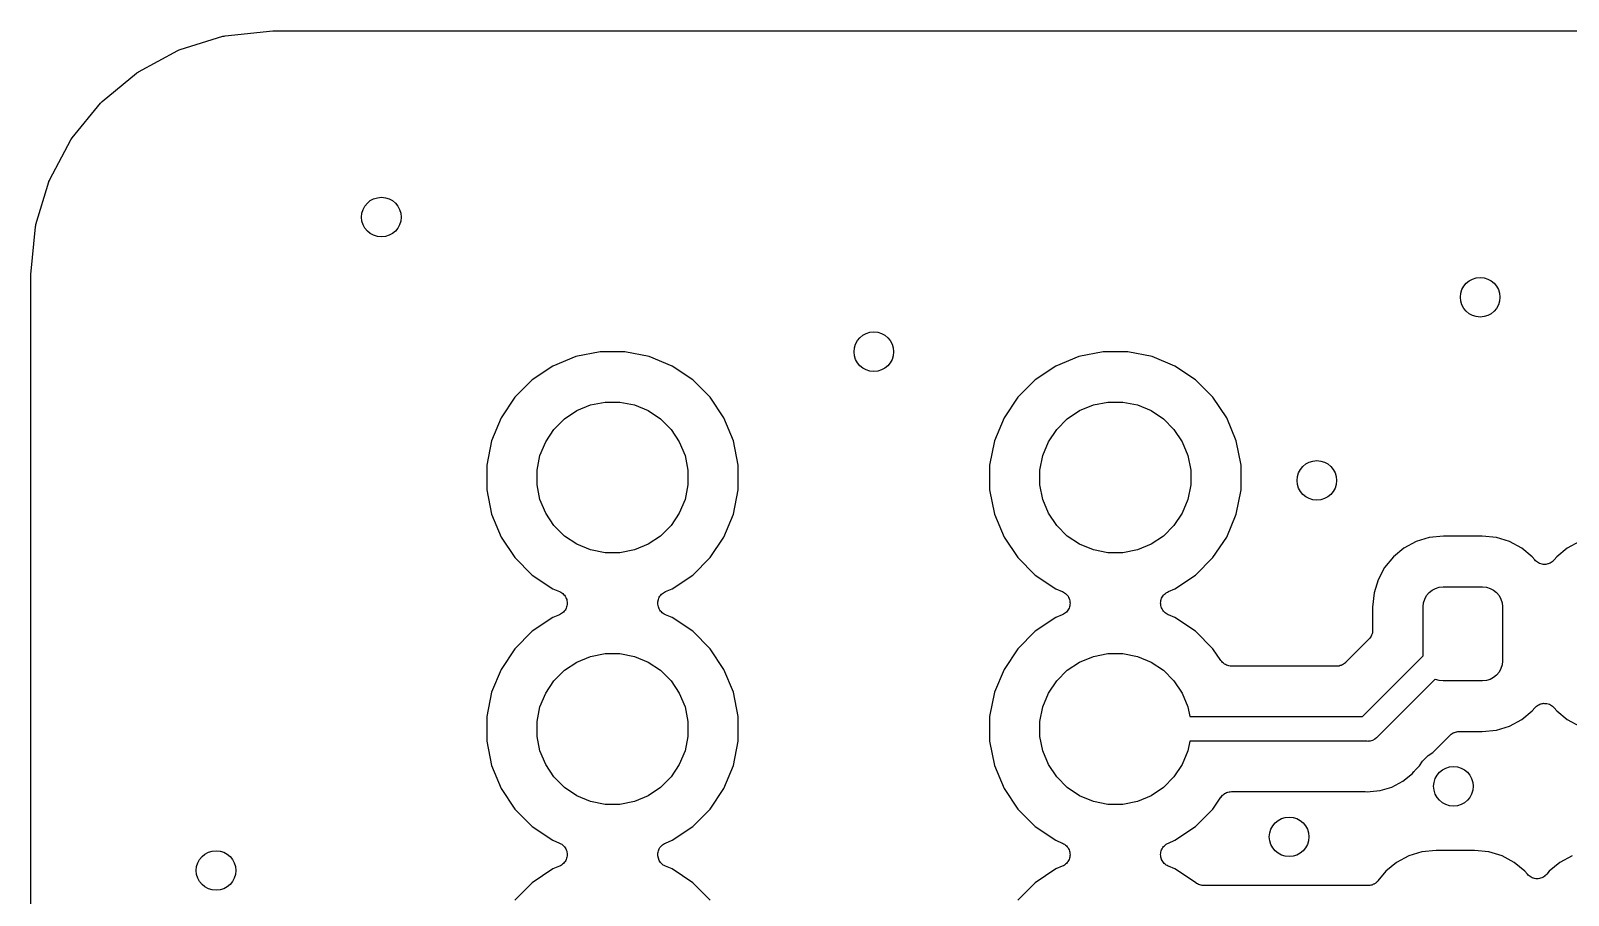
# Model space of a CAD drawing. Extents: x 103 to 213, y -152 to -90.
# Drawn here: x 103.06 to 118.59, y -99.09 to -90.36 of the extents above; entities that cross this region are included whole.
import ezdxf

# ---------------------------------------------------------------- set-up
doc = ezdxf.new("R2010")
doc.units = 0
doc.layers.add('BLACK', color=7, linetype='CONTINUOUS')

msp = doc.modelspace()

# ---------------------------------------------------------------- linework, layer by layer
at = {"layer": 'BLACK', "linetype": 'CONTINUOUS'}
for p, q in [((105.022, -90.4092), (105.502, -90.3587)), ((105.502, -90.3587), (105.504, -90.3585)), ((105.504, -90.3585), (105.51, -90.3586)), ((105.51, -90.3586), (105.516, -90.358)), ((105.516, -90.358), (150.309, -90.358)), ((104.556, -90.552), (104.567, -90.5476)), ((104.567, -90.5476), (104.998, -90.4142)), ((104.998, -90.4142), (104.999, -90.4137)), ((104.999, -90.4137), (105.011, -90.4115)), ((105.011, -90.4115), (105.022, -90.4092)), ((104.147, -90.7718), (104.544, -90.5572)), ((104.544, -90.5572), (104.545, -90.5564)), ((104.545, -90.5564), (104.556, -90.552)), ((103.779, -91.0732), (104.126, -90.7856)), ((104.126, -90.7856), (104.128, -90.7845)), ((104.128, -90.7845), (104.137, -90.7782)), ((104.137, -90.7782), (104.147, -90.7718)), ((103.476, -91.4404), (103.761, -91.0908)), ((103.761, -91.0908), (103.762, -91.0895)), ((103.762, -91.0895), (103.771, -91.0814)), ((103.771, -91.0814), (103.779, -91.0732)), ((103.251, -91.8594), (103.462, -91.4611)), ((103.462, -91.4611), (103.463, -91.4595)), ((103.463, -91.4595), (103.47, -91.45)), ((103.47, -91.45), (103.476, -91.4404)), ((103.111, -92.3143), (103.241, -91.8824)), ((103.241, -91.8824), (103.242, -91.8807)), ((103.242, -91.8807), (103.246, -91.87)), ((103.246, -91.87), (103.251, -91.8594)), ((103.059, -92.8211), (103.106, -92.3386)), ((103.106, -92.3368), (103.108, -92.3256)), ((103.106, -92.3386), (103.106, -92.3368)), ((103.108, -92.3256), (103.111, -92.3143)), ((103.058, -92.8317), (103.059, -92.8264)), ((103.058, -92.8335), (103.058, -92.8317)), ((103.058, -149.984), (103.058, -92.8335)), ((103.059, -92.8264), (103.059, -92.8211)), ((108.565, -93.6488), (108.333, -93.7445)), ((108.81, -93.6), (108.565, -93.6488)), ((109.06, -93.6), (108.81, -93.6)), ((109.305, -93.6488), (109.06, -93.6)), ((109.537, -93.7445), (109.305, -93.6488)), ((113.645, -93.6488), (113.413, -93.7445)), ((113.89, -93.6), (113.645, -93.6488)), ((114.14, -93.6), (113.89, -93.6)), ((114.385, -93.6488), (114.14, -93.6)), ((114.617, -93.7445), (114.385, -93.6488)), ((108.333, -93.7445), (108.125, -93.8835)), ((109.745, -93.8835), (109.537, -93.7445)), ((113.413, -93.7445), (113.205, -93.8835)), ((114.825, -93.8835), (114.617, -93.7445)), ((108.125, -93.8835), (107.949, -94.0604)), ((109.921, -94.0604), (109.745, -93.8835)), ((113.205, -93.8835), (113.029, -94.0604)), ((115.001, -94.0604), (114.825, -93.8835)), ((107.949, -94.0604), (107.81, -94.2684)), ((108.713, -94.1373), (108.86, -94.108)), ((108.86, -94.108), (109.01, -94.108)), ((109.01, -94.108), (109.157, -94.1373)), ((110.06, -94.2684), (109.921, -94.0604)), ((113.029, -94.0604), (112.89, -94.2684)), ((113.793, -94.1373), (113.94, -94.108)), ((113.94, -94.108), (114.09, -94.108)), ((114.09, -94.108), (114.237, -94.1373)), ((115.14, -94.2684), (115.001, -94.0604)), ((107.81, -94.2684), (107.714, -94.4996)), ((108.343, -94.3843), (108.449, -94.2781)), ((108.449, -94.2781), (108.574, -94.1947)), ((108.574, -94.1947), (108.713, -94.1373)), ((109.157, -94.1373), (109.296, -94.1947)), ((109.296, -94.1947), (109.421, -94.2781)), ((109.421, -94.2781), (109.527, -94.3843)), ((110.156, -94.4996), (110.06, -94.2684)), ((112.89, -94.2684), (112.794, -94.4996)), ((113.423, -94.3843), (113.529, -94.2781)), ((113.529, -94.2781), (113.654, -94.1947)), ((113.654, -94.1947), (113.793, -94.1373)), ((114.237, -94.1373), (114.376, -94.1947)), ((114.376, -94.1947), (114.501, -94.2781)), ((114.501, -94.2781), (114.607, -94.3843)), ((115.236, -94.4996), (115.14, -94.2684)), ((108.26, -94.5091), (108.343, -94.3843)), ((109.527, -94.3843), (109.61, -94.5091)), ((113.34, -94.5091), (113.423, -94.3843)), ((114.607, -94.3843), (114.69, -94.5091)), ((107.714, -94.4996), (107.665, -94.7449)), ((108.202, -94.6477), (108.26, -94.5091)), ((109.61, -94.5091), (109.668, -94.6477)), ((110.205, -94.7449), (110.156, -94.4996)), ((112.794, -94.4996), (112.745, -94.7449)), ((113.282, -94.6477), (113.34, -94.5091)), ((114.69, -94.5091), (114.748, -94.6477)), ((115.285, -94.7449), (115.236, -94.4996)), ((107.665, -94.7449), (107.665, -94.9951)), ((108.173, -94.795), (108.202, -94.6477)), ((109.668, -94.6477), (109.697, -94.795)), ((110.205, -94.9951), (110.205, -94.7449)), ((112.745, -94.7449), (112.745, -94.9951)), ((113.253, -94.795), (113.282, -94.6477)), ((114.748, -94.6477), (114.777, -94.795)), ((115.285, -94.9951), (115.285, -94.7449)), ((108.173, -94.945), (108.173, -94.795)), ((109.697, -94.795), (109.697, -94.945)), ((113.253, -94.945), (113.253, -94.795)), ((114.777, -94.795), (114.777, -94.945)), ((107.665, -94.9951), (107.714, -95.2404)), ((108.202, -95.0923), (108.173, -94.945)), ((109.697, -94.945), (109.668, -95.0923)), ((110.156, -95.2404), (110.205, -94.9951)), ((112.745, -94.9951), (112.794, -95.2404)), ((113.282, -95.0923), (113.253, -94.945)), ((114.777, -94.945), (114.748, -95.0923)), ((115.236, -95.2404), (115.285, -94.9951)), ((108.26, -95.2309), (108.202, -95.0923)), ((109.668, -95.0923), (109.61, -95.2309)), ((113.34, -95.2309), (113.282, -95.0923)), ((114.748, -95.0923), (114.69, -95.2309)), ((107.714, -95.2404), (107.81, -95.4716)), ((108.343, -95.3557), (108.26, -95.2309)), ((108.449, -95.4619), (108.343, -95.3557)), ((109.527, -95.3557), (109.421, -95.4619)), ((109.61, -95.2309), (109.527, -95.3557)), ((110.06, -95.4716), (110.156, -95.2404)), ((112.794, -95.2404), (112.89, -95.4716)), ((113.423, -95.3557), (113.34, -95.2309)), ((113.529, -95.4619), (113.423, -95.3557)), ((114.607, -95.3557), (114.501, -95.4619)), ((114.69, -95.2309), (114.607, -95.3557)), ((115.14, -95.4716), (115.236, -95.2404)), ((107.81, -95.4716), (107.949, -95.6796)), ((108.574, -95.5453), (108.449, -95.4619)), ((109.421, -95.4619), (109.296, -95.5453)), ((109.921, -95.6796), (110.06, -95.4716)), ((112.89, -95.4716), (113.029, -95.6796)), ((113.654, -95.5453), (113.529, -95.4619)), ((114.501, -95.4619), (114.376, -95.5453)), ((115.001, -95.6796), (115.14, -95.4716)), ((117.053, -95.5186), (116.93, -95.5843)), ((117.186, -95.4782), (117.053, -95.5186)), ((117.331, -95.4639), (117.186, -95.4782)), ((117.719, -95.4639), (117.331, -95.4639)), ((117.864, -95.4782), (117.719, -95.4639)), ((117.997, -95.5186), (117.864, -95.4782)), ((118.12, -95.5843), (117.997, -95.5186)), ((118.703, -95.5186), (118.58, -95.5843)), ((108.713, -95.6027), (108.574, -95.5453)), ((108.86, -95.632), (108.713, -95.6027)), ((109.01, -95.632), (108.86, -95.632)), ((109.157, -95.6027), (109.01, -95.632)), ((109.296, -95.5453), (109.157, -95.6027)), ((113.793, -95.6027), (113.654, -95.5453)), ((113.94, -95.632), (113.793, -95.6027)), ((114.09, -95.632), (113.94, -95.632)), ((114.237, -95.6027), (114.09, -95.632)), ((114.376, -95.5453), (114.237, -95.6027)), ((116.823, -95.6726), (116.734, -95.7803)), ((116.93, -95.5843), (116.823, -95.6726)), ((118.227, -95.6726), (118.12, -95.5843)), ((118.252, -95.7024), (118.227, -95.6726)), ((118.473, -95.6726), (118.448, -95.7024)), ((118.58, -95.5843), (118.473, -95.6726)), ((107.949, -95.6796), (108.125, -95.8565)), ((109.745, -95.8565), (109.921, -95.6796)), ((113.029, -95.6796), (113.205, -95.8565)), ((114.825, -95.8565), (115.001, -95.6796)), ((116.734, -95.7803), (116.669, -95.9031)), ((118.26, -95.7109), (118.252, -95.7024)), ((118.269, -95.7195), (118.26, -95.7109)), ((118.269, -95.7197), (118.269, -95.7195)), ((118.269, -95.72), (118.269, -95.7197)), ((118.279, -95.7266), (118.269, -95.72)), ((118.289, -95.7334), (118.279, -95.7266)), ((118.29, -95.7335), (118.289, -95.7334)), ((118.29, -95.7338), (118.29, -95.7335)), ((118.301, -95.7384), (118.29, -95.7338)), ((118.312, -95.7431), (118.301, -95.7384)), ((118.313, -95.7433), (118.312, -95.7431)), ((118.312, -95.7431), (118.312, -95.7431)), ((118.325, -95.7457), (118.313, -95.7433)), ((118.336, -95.7481), (118.325, -95.7457)), ((118.337, -95.7481), (118.336, -95.7481)), ((118.337, -95.7482), (118.337, -95.7481)), ((118.349, -95.7483), (118.337, -95.7482)), ((118.361, -95.7484), (118.349, -95.7483)), ((118.362, -95.7483), (118.361, -95.7484)), ((118.374, -95.746), (118.362, -95.7483)), ((118.362, -95.7483), (118.362, -95.7483)), ((118.385, -95.7438), (118.374, -95.746)), ((118.386, -95.7437), (118.385, -95.7438)), ((118.397, -95.739), (118.386, -95.7436)), ((118.386, -95.7436), (118.386, -95.7437)), ((118.408, -95.7346), (118.397, -95.739)), ((118.409, -95.7344), (118.408, -95.7346)), ((118.419, -95.7276), (118.409, -95.7342)), ((118.409, -95.7342), (118.409, -95.7344)), ((118.429, -95.7211), (118.419, -95.7276)), ((118.43, -95.7208), (118.429, -95.7211)), ((118.438, -95.7122), (118.43, -95.7206)), ((118.43, -95.7206), (118.43, -95.7208)), ((118.447, -95.7038), (118.438, -95.7122)), ((118.448, -95.7032), (118.447, -95.7038)), ((118.448, -95.7024), (118.448, -95.7032)), ((118.448, -95.7032), (118.448, -95.7032)), ((118.448, -95.7032), (118.448, -95.7032)), ((108.125, -95.8565), (108.333, -95.9955)), ((109.537, -95.9955), (109.745, -95.8565)), ((113.205, -95.8565), (113.413, -95.9955)), ((114.617, -95.9955), (114.825, -95.8565)), ((116.669, -95.9031), (116.628, -96.0364)), ((117.248, -95.9902), (117.286, -95.9788)), ((117.286, -95.9788), (117.325, -95.975)), ((117.325, -95.975), (117.725, -95.975)), ((117.725, -95.975), (117.764, -95.9788)), ((117.764, -95.9788), (117.802, -95.9902)), ((108.333, -95.9955), (108.399, -96.0227)), ((108.399, -96.0227), (108.4, -96.0232)), ((108.4, -96.0232), (108.4, -96.0232)), ((108.4, -96.0232), (108.4, -96.0232)), ((108.4, -96.0232), (108.401, -96.0234)), ((108.401, -96.0234), (108.412, -96.0293)), ((108.412, -96.0293), (108.422, -96.0351)), ((108.422, -96.0351), (108.422, -96.0352)), ((108.422, -96.0352), (108.422, -96.0353)), ((108.422, -96.0353), (108.432, -96.0432)), ((108.432, -96.0432), (108.441, -96.051)), ((108.441, -96.051), (108.441, -96.0512)), ((108.441, -96.0512), (108.441, -96.0513)), ((108.441, -96.0513), (108.449, -96.0607)), ((108.449, -96.0607), (108.457, -96.0703)), ((108.457, -96.0703), (108.457, -96.0705)), ((108.457, -96.0705), (108.457, -96.0706)), ((108.457, -96.0706), (108.463, -96.0814)), ((108.463, -96.0814), (108.468, -96.0922)), ((108.468, -96.0922), (108.468, -96.0924)), ((108.468, -96.0924), (108.468, -96.0926)), ((108.468, -96.0926), (108.472, -96.1044)), ((108.472, -96.1044), (108.475, -96.116)), ((108.475, -96.116), (108.475, -96.1162)), ((108.475, -96.1162), (108.475, -96.1164)), ((108.475, -96.1164), (108.476, -96.1286)), ((108.476, -96.1286), (108.478, -96.1407)), ((108.478, -96.1411), (108.476, -96.1532)), ((108.478, -96.1407), (108.477, -96.1409)), ((108.477, -96.1409), (108.478, -96.1411)), ((109.392, -96.1389), (109.394, -96.1268)), ((109.393, -96.1391), (109.392, -96.1389)), ((109.392, -96.1393), (109.393, -96.1391)), ((109.394, -96.1515), (109.392, -96.1393)), ((109.394, -96.1268), (109.395, -96.1147)), ((109.395, -96.1142), (109.399, -96.1027)), ((109.395, -96.1145), (109.395, -96.1142)), ((109.395, -96.1147), (109.395, -96.1145)), ((109.399, -96.1027), (109.402, -96.091)), ((109.402, -96.0906), (109.408, -96.0798)), ((109.402, -96.0908), (109.402, -96.0906)), ((109.402, -96.091), (109.402, -96.0908)), ((109.408, -96.0798), (109.414, -96.0692)), ((109.414, -96.0688), (109.422, -96.0594)), ((109.414, -96.069), (109.414, -96.0688)), ((109.414, -96.0692), (109.414, -96.069)), ((109.422, -96.0594), (109.43, -96.05)), ((109.43, -96.0497), (109.44, -96.0421)), ((109.43, -96.0499), (109.43, -96.0497)), ((109.43, -96.05), (109.43, -96.0499)), ((109.44, -96.0421), (109.449, -96.0343)), ((109.449, -96.0341), (109.46, -96.0284)), ((109.449, -96.0342), (109.449, -96.0341)), ((109.449, -96.0343), (109.449, -96.0342)), ((109.46, -96.0284), (109.471, -96.0227)), ((109.471, -96.0227), (109.537, -95.9955)), ((113.413, -95.9955), (113.479, -96.0227)), ((113.479, -96.0227), (113.48, -96.0232)), ((113.48, -96.0232), (113.48, -96.0232)), ((113.48, -96.0232), (113.48, -96.0232)), ((113.48, -96.0232), (113.481, -96.0234)), ((113.481, -96.0234), (113.492, -96.0293)), ((113.492, -96.0293), (113.502, -96.0351)), ((113.502, -96.0351), (113.502, -96.0352)), ((113.502, -96.0352), (113.502, -96.0353)), ((113.502, -96.0353), (113.512, -96.0432)), ((113.512, -96.0432), (113.521, -96.051)), ((113.521, -96.051), (113.521, -96.0512)), ((113.521, -96.0512), (113.521, -96.0513)), ((113.521, -96.0513), (113.529, -96.0607)), ((113.529, -96.0607), (113.537, -96.0703)), ((113.537, -96.0703), (113.537, -96.0705)), ((113.537, -96.0705), (113.537, -96.0706)), ((113.537, -96.0706), (113.543, -96.0814)), ((113.543, -96.0814), (113.548, -96.0922)), ((113.548, -96.0922), (113.548, -96.0924)), ((113.548, -96.0924), (113.548, -96.0926)), ((113.548, -96.0926), (113.552, -96.1044)), ((113.552, -96.1044), (113.555, -96.116)), ((113.555, -96.116), (113.555, -96.1162)), ((113.555, -96.1162), (113.555, -96.1164)), ((113.555, -96.1164), (113.556, -96.1286)), ((113.556, -96.1286), (113.558, -96.1407)), ((113.558, -96.1411), (113.556, -96.1532)), ((113.558, -96.1407), (113.557, -96.1409)), ((113.557, -96.1409), (113.558, -96.1411)), ((114.472, -96.1389), (114.474, -96.1268)), ((114.473, -96.1391), (114.472, -96.1389)), ((114.472, -96.1393), (114.473, -96.1391)), ((114.474, -96.1515), (114.472, -96.1393)), ((114.474, -96.1268), (114.475, -96.1147)), ((114.475, -96.1142), (114.479, -96.1027)), ((114.475, -96.1145), (114.475, -96.1142)), ((114.475, -96.1147), (114.475, -96.1145)), ((114.479, -96.1027), (114.482, -96.091)), ((114.482, -96.0906), (114.488, -96.0798)), ((114.482, -96.0908), (114.482, -96.0906)), ((114.482, -96.091), (114.482, -96.0908)), ((114.488, -96.0798), (114.494, -96.0692)), ((114.494, -96.0688), (114.502, -96.0594)), ((114.494, -96.069), (114.494, -96.0688)), ((114.494, -96.0692), (114.494, -96.069)), ((114.502, -96.0594), (114.51, -96.05)), ((114.51, -96.0497), (114.52, -96.0421)), ((114.51, -96.0499), (114.51, -96.0497)), ((114.51, -96.05), (114.51, -96.0499)), ((114.52, -96.0421), (114.529, -96.0343)), ((114.529, -96.0341), (114.54, -96.0284)), ((114.529, -96.0342), (114.529, -96.0341)), ((114.529, -96.0343), (114.529, -96.0342)), ((114.54, -96.0284), (114.551, -96.0227)), ((114.551, -96.0227), (114.617, -95.9955)), ((116.628, -96.0364), (116.614, -96.1812)), ((117.125, -96.175), (117.129, -96.136)), ((117.129, -96.136), (117.14, -96.0985)), ((117.14, -96.0985), (117.159, -96.0639)), ((117.159, -96.0639), (117.184, -96.0336)), ((117.184, -96.0336), (117.214, -96.0087)), ((117.214, -96.0087), (117.248, -95.9902)), ((117.802, -95.9902), (117.836, -96.0087)), ((117.836, -96.0087), (117.866, -96.0336)), ((117.866, -96.0336), (117.891, -96.0639)), ((117.891, -96.0639), (117.91, -96.0985)), ((117.91, -96.0985), (117.921, -96.136)), ((117.921, -96.136), (117.925, -96.175)), ((108.333, -96.2845), (108.125, -96.4235)), ((108.399, -96.2573), (108.333, -96.2845)), ((108.41, -96.2515), (108.399, -96.2573)), ((108.421, -96.2459), (108.41, -96.2515)), ((108.43, -96.2379), (108.421, -96.2457)), ((108.421, -96.2457), (108.421, -96.2458)), ((108.421, -96.2458), (108.421, -96.2459)), ((108.44, -96.2303), (108.43, -96.2379)), ((108.448, -96.2204), (108.44, -96.23)), ((108.44, -96.23), (108.44, -96.2301)), ((108.44, -96.2301), (108.44, -96.2303)), ((108.456, -96.2112), (108.448, -96.2204)), ((108.462, -96.2), (108.456, -96.2108)), ((108.456, -96.2108), (108.456, -96.211)), ((108.456, -96.211), (108.456, -96.2112)), ((108.468, -96.1894), (108.462, -96.2)), ((108.471, -96.1772), (108.468, -96.189)), ((108.468, -96.189), (108.468, -96.1892)), ((108.468, -96.1892), (108.468, -96.1894)), ((108.475, -96.1658), (108.471, -96.1772)), ((108.476, -96.1532), (108.475, -96.1653)), ((108.475, -96.1653), (108.475, -96.1655)), ((108.475, -96.1655), (108.475, -96.1658)), ((109.395, -96.1636), (109.394, -96.1515)), ((109.395, -96.1638), (109.395, -96.1636)), ((109.395, -96.164), (109.395, -96.1638)), ((109.398, -96.1756), (109.395, -96.164)), ((109.402, -96.1874), (109.398, -96.1756)), ((109.402, -96.1876), (109.402, -96.1874)), ((109.402, -96.1878), (109.402, -96.1876)), ((109.407, -96.1984), (109.402, -96.1878)), ((109.413, -96.2094), (109.407, -96.1984)), ((109.413, -96.2095), (109.413, -96.2094)), ((109.413, -96.2097), (109.413, -96.2095)), ((109.421, -96.2191), (109.413, -96.2097)), ((109.429, -96.2287), (109.421, -96.2191)), ((109.429, -96.2288), (109.429, -96.2287)), ((109.429, -96.229), (109.429, -96.2288)), ((109.438, -96.2368), (109.429, -96.229)), ((109.448, -96.2447), (109.438, -96.2368)), ((109.448, -96.2448), (109.448, -96.2447)), ((109.448, -96.2449), (109.448, -96.2448)), ((109.458, -96.2507), (109.448, -96.2449)), ((109.469, -96.2566), (109.458, -96.2507)), ((109.47, -96.2568), (109.469, -96.2566)), ((109.471, -96.2573), (109.47, -96.2568)), ((109.47, -96.2568), (109.47, -96.2568)), ((109.47, -96.2568), (109.47, -96.2568)), ((109.537, -96.2845), (109.471, -96.2573)), ((109.745, -96.4235), (109.537, -96.2845)), ((113.413, -96.2845), (113.205, -96.4235)), ((113.479, -96.2573), (113.413, -96.2845)), ((113.49, -96.2515), (113.479, -96.2573)), ((113.501, -96.2459), (113.49, -96.2515)), ((113.51, -96.2379), (113.501, -96.2457)), ((113.501, -96.2457), (113.501, -96.2458)), ((113.501, -96.2458), (113.501, -96.2459)), ((113.52, -96.2303), (113.51, -96.2379)), ((113.528, -96.2204), (113.52, -96.23)), ((113.52, -96.23), (113.52, -96.2301)), ((113.52, -96.2301), (113.52, -96.2303)), ((113.536, -96.2112), (113.528, -96.2204)), ((113.542, -96.2), (113.536, -96.2108)), ((113.536, -96.2108), (113.536, -96.211)), ((113.536, -96.211), (113.536, -96.2112)), ((113.548, -96.1894), (113.542, -96.2)), ((113.551, -96.1772), (113.548, -96.189)), ((113.548, -96.189), (113.548, -96.1892)), ((113.548, -96.1892), (113.548, -96.1894)), ((113.555, -96.1658), (113.551, -96.1772)), ((113.556, -96.1532), (113.555, -96.1653)), ((113.555, -96.1653), (113.555, -96.1655)), ((113.555, -96.1655), (113.555, -96.1658)), ((114.475, -96.1636), (114.474, -96.1515)), ((114.475, -96.1638), (114.475, -96.1636)), ((114.475, -96.164), (114.475, -96.1638)), ((114.478, -96.1756), (114.475, -96.164)), ((114.482, -96.1874), (114.478, -96.1756)), ((114.482, -96.1876), (114.482, -96.1874)), ((114.482, -96.1878), (114.482, -96.1876)), ((114.487, -96.1984), (114.482, -96.1878)), ((114.493, -96.2094), (114.487, -96.1984)), ((114.493, -96.2095), (114.493, -96.2094)), ((114.493, -96.2097), (114.493, -96.2095)), ((114.501, -96.2191), (114.493, -96.2097)), ((114.509, -96.2287), (114.501, -96.2191)), ((114.509, -96.2288), (114.509, -96.2287)), ((114.509, -96.229), (114.509, -96.2288)), ((114.518, -96.2368), (114.509, -96.229)), ((114.528, -96.2447), (114.518, -96.2368)), ((114.528, -96.2448), (114.528, -96.2447)), ((114.528, -96.2449), (114.528, -96.2448)), ((114.538, -96.2507), (114.528, -96.2449)), ((114.549, -96.2566), (114.538, -96.2507)), ((114.55, -96.2568), (114.549, -96.2566)), ((114.551, -96.2573), (114.55, -96.2568)), ((114.55, -96.2568), (114.55, -96.2568)), ((114.55, -96.2568), (114.55, -96.2568)), ((114.617, -96.2845), (114.551, -96.2573)), ((114.825, -96.4235), (114.617, -96.2845)), ((116.614, -96.1812), (116.614, -96.4133)), ((117.125, -96.6732), (117.125, -96.175)), ((117.925, -96.175), (117.925, -96.725)), ((108.125, -96.4235), (107.949, -96.6004)), ((109.921, -96.6004), (109.745, -96.4235)), ((113.205, -96.4235), (113.029, -96.6004)), ((115.001, -96.6004), (114.825, -96.4235)), ((116.608, -96.4509), (116.604, -96.4621)), ((116.611, -96.4397), (116.608, -96.4509)), ((116.613, -96.4268), (116.611, -96.4384)), ((116.611, -96.4384), (116.611, -96.439)), ((116.611, -96.439), (116.611, -96.4397)), ((116.614, -96.415), (116.613, -96.4268)), ((116.614, -96.4133), (116.614, -96.4137)), ((116.614, -96.4137), (116.614, -96.4137)), ((116.614, -96.4137), (116.614, -96.4137)), ((116.614, -96.4137), (116.614, -96.415)), ((107.949, -96.6004), (107.81, -96.8084)), ((110.06, -96.8084), (109.921, -96.6004)), ((113.029, -96.6004), (112.89, -96.8084)), ((115.082, -96.7206), (115.001, -96.6004)), ((116.577, -96.5031), (116.34, -96.7398)), ((116.584, -96.494), (116.577, -96.5031)), ((116.592, -96.485), (116.584, -96.494)), ((116.598, -96.4736), (116.592, -96.4839)), ((116.592, -96.4839), (116.592, -96.4844)), ((116.592, -96.4844), (116.592, -96.485)), ((116.604, -96.4633), (116.598, -96.4736)), ((116.604, -96.4621), (116.604, -96.4627)), ((116.604, -96.4627), (116.604, -96.4633)), ((108.449, -96.8181), (108.574, -96.7347)), ((108.574, -96.7347), (108.713, -96.6773)), ((108.713, -96.6773), (108.86, -96.648)), ((108.86, -96.648), (109.01, -96.648)), ((109.01, -96.648), (109.157, -96.6773)), ((109.157, -96.6773), (109.296, -96.7347)), ((109.296, -96.7347), (109.421, -96.8181)), ((113.529, -96.8181), (113.654, -96.7347)), ((113.654, -96.7347), (113.793, -96.6773)), ((113.793, -96.6773), (113.94, -96.648)), ((113.94, -96.648), (114.09, -96.648)), ((114.09, -96.648), (114.237, -96.6773)), ((114.237, -96.6773), (114.376, -96.7347)), ((114.376, -96.7347), (114.501, -96.8181)), ((115.089, -96.7297), (115.082, -96.7206)), ((115.097, -96.7389), (115.089, -96.7297)), ((115.097, -96.7392), (115.097, -96.7389)), ((115.097, -96.7397), (115.097, -96.7392)), ((115.107, -96.7472), (115.097, -96.7397)), ((115.116, -96.7548), (115.107, -96.7472)), ((115.116, -96.7551), (115.116, -96.7548)), ((115.117, -96.7555), (115.116, -96.7551)), ((115.127, -96.761), (115.117, -96.7555)), ((115.137, -96.7667), (115.127, -96.761)), ((116.309, -96.7619), (116.299, -96.7674)), ((116.319, -96.7565), (116.309, -96.7619)), ((116.32, -96.7561), (116.319, -96.7565)), ((116.33, -96.7484), (116.32, -96.7558)), ((116.32, -96.7558), (116.32, -96.7561)), ((116.339, -96.741), (116.33, -96.7484)), ((116.34, -96.7401), (116.339, -96.741)), ((116.34, -96.7398), (116.34, -96.7401)), ((116.34, -96.7401), (116.34, -96.7401)), ((116.34, -96.7401), (116.34, -96.7401)), ((116.513, -97.285), (117.125, -96.6732)), ((117.921, -96.764), (117.91, -96.8015)), ((117.925, -96.725), (117.921, -96.764)), ((107.81, -96.8084), (107.714, -97.0396)), ((108.343, -96.9243), (108.449, -96.8181)), ((109.421, -96.8181), (109.527, -96.9243)), ((110.156, -97.0396), (110.06, -96.8084)), ((112.89, -96.8084), (112.794, -97.0396)), ((113.423, -96.9243), (113.529, -96.8181)), ((114.501, -96.8181), (114.607, -96.9243)), ((115.138, -96.7669), (115.137, -96.7667)), ((115.138, -96.7672), (115.138, -96.7669)), ((115.15, -96.7706), (115.138, -96.7672)), ((115.161, -96.7742), (115.15, -96.7706)), ((115.162, -96.7743), (115.161, -96.7742)), ((115.162, -96.7745), (115.162, -96.7743)), ((115.174, -96.7757), (115.162, -96.7745)), ((115.186, -96.777), (115.174, -96.7757)), ((115.187, -96.777), (115.186, -96.777)), ((116.25, -96.777), (115.187, -96.777)), ((115.187, -96.777), (115.187, -96.777)), ((115.187, -96.777), (115.187, -96.777)), ((115.187, -96.777), (115.187, -96.777)), ((116.262, -96.7759), (116.25, -96.777)), ((116.274, -96.7748), (116.262, -96.7759)), ((116.275, -96.7746), (116.274, -96.7746)), ((116.274, -96.7746), (116.274, -96.7748)), ((116.286, -96.7712), (116.275, -96.7746)), ((116.297, -96.7679), (116.286, -96.7712)), ((116.298, -96.7676), (116.297, -96.7679)), ((116.299, -96.7674), (116.298, -96.7676)), ((117.244, -96.9075), (116.658, -97.494)), ((117.248, -96.9098), (117.244, -96.9075)), ((117.286, -96.9212), (117.248, -96.9098)), ((117.802, -96.9098), (117.764, -96.9212)), ((117.836, -96.8913), (117.802, -96.9098)), ((117.866, -96.8664), (117.836, -96.8913)), ((117.891, -96.8361), (117.866, -96.8664)), ((117.91, -96.8015), (117.891, -96.8361)), ((107.714, -97.0396), (107.665, -97.2849)), ((108.202, -97.1877), (108.26, -97.0491)), ((108.26, -97.0491), (108.343, -96.9243)), ((109.527, -96.9243), (109.61, -97.0491)), ((109.61, -97.0491), (109.668, -97.1877)), ((110.205, -97.2849), (110.156, -97.0396)), ((112.794, -97.0396), (112.745, -97.2849)), ((113.282, -97.1877), (113.34, -97.0491)), ((113.34, -97.0491), (113.423, -96.9243)), ((114.607, -96.9243), (114.69, -97.0491)), ((114.69, -97.0491), (114.748, -97.1877)), ((117.325, -96.925), (117.286, -96.9212)), ((117.725, -96.925), (117.325, -96.925)), ((117.764, -96.9212), (117.725, -96.925)), ((108.173, -97.3349), (108.202, -97.1877)), ((109.668, -97.1877), (109.697, -97.3349)), ((113.253, -97.3349), (113.282, -97.1877)), ((114.748, -97.1877), (114.767, -97.285)), ((118.12, -97.3157), (118.227, -97.2274)), ((118.227, -97.2274), (118.252, -97.1976)), ((118.252, -97.1968), (118.253, -97.1962)), ((118.252, -97.1976), (118.252, -97.1968)), ((118.252, -97.1968), (118.252, -97.1968)), ((118.252, -97.1968), (118.252, -97.1968)), ((118.253, -97.1962), (118.262, -97.1878)), ((118.262, -97.1878), (118.27, -97.1794)), ((118.27, -97.1792), (118.271, -97.1789)), ((118.27, -97.1794), (118.27, -97.1792)), ((118.271, -97.1789), (118.281, -97.1723)), ((118.281, -97.1723), (118.291, -97.1658)), ((118.291, -97.1656), (118.292, -97.1654)), ((118.291, -97.1658), (118.291, -97.1656)), ((118.292, -97.1654), (118.303, -97.1609)), ((118.303, -97.1609), (118.314, -97.1564)), ((118.314, -97.1563), (118.315, -97.1562)), ((118.314, -97.1564), (118.314, -97.1563)), ((118.315, -97.1562), (118.326, -97.154)), ((118.326, -97.154), (118.338, -97.1517)), ((118.338, -97.1517), (118.339, -97.1516)), ((118.338, -97.1517), (118.338, -97.1517)), ((118.339, -97.1516), (118.351, -97.1517)), ((118.351, -97.1517), (118.363, -97.1518)), ((118.363, -97.1518), (118.363, -97.1519)), ((118.363, -97.1519), (118.364, -97.1519)), ((118.364, -97.1519), (118.375, -97.1543)), ((118.375, -97.1543), (118.387, -97.1567)), ((118.387, -97.1567), (118.388, -97.1568)), ((118.388, -97.1568), (118.388, -97.1569)), ((118.388, -97.1569), (118.399, -97.1616)), ((118.399, -97.1616), (118.41, -97.1662)), ((118.41, -97.1662), (118.41, -97.1664)), ((118.41, -97.1664), (118.411, -97.1666)), ((118.411, -97.1666), (118.421, -97.1734)), ((118.421, -97.1734), (118.431, -97.18)), ((118.431, -97.18), (118.431, -97.1803)), ((118.431, -97.1803), (118.431, -97.1805)), ((118.431, -97.1805), (118.44, -97.1891)), ((118.44, -97.1891), (118.448, -97.1976)), ((118.448, -97.1976), (118.473, -97.2274)), ((118.473, -97.2274), (118.58, -97.3157)), ((107.665, -97.2849), (107.665, -97.5351)), ((108.173, -97.4851), (108.173, -97.3349)), ((109.697, -97.3349), (109.697, -97.4851)), ((110.205, -97.5351), (110.205, -97.2849)), ((112.745, -97.2849), (112.745, -97.5351)), ((113.253, -97.4851), (113.253, -97.3349)), ((114.767, -97.285), (116.513, -97.285)), ((117.864, -97.4218), (117.997, -97.3814)), ((117.997, -97.3814), (118.12, -97.3157)), ((118.58, -97.3157), (118.703, -97.3814)), ((107.665, -97.5351), (107.714, -97.7804)), ((108.202, -97.6323), (108.173, -97.4851)), ((109.697, -97.4851), (109.668, -97.6323)), ((110.156, -97.7804), (110.205, -97.5351)), ((112.745, -97.5351), (112.794, -97.7804)), ((113.282, -97.6323), (113.253, -97.4851)), ((114.767, -97.535), (114.748, -97.6323)), ((116.559, -97.535), (114.767, -97.535)), ((116.565, -97.5356), (116.559, -97.535)), ((116.571, -97.535), (116.565, -97.5356)), ((116.59, -97.5332), (116.571, -97.535)), ((116.571, -97.535), (116.571, -97.535)), ((116.613, -97.526), (116.59, -97.5332)), ((116.635, -97.5144), (116.613, -97.526)), ((116.654, -97.4988), (116.635, -97.5144)), ((116.658, -97.494), (116.654, -97.4988)), ((117.223, -97.6473), (117.397, -97.4733)), ((117.397, -97.4729), (117.398, -97.472)), ((117.397, -97.473), (117.397, -97.4729)), ((117.397, -97.4733), (117.397, -97.473)), ((117.397, -97.473), (117.397, -97.473)), ((117.398, -97.472), (117.407, -97.4647)), ((117.407, -97.4647), (117.416, -97.4573)), ((117.416, -97.4573), (117.417, -97.457)), ((117.417, -97.457), (117.418, -97.4566)), ((117.418, -97.4566), (117.428, -97.4512)), ((117.428, -97.4512), (117.438, -97.4457)), ((117.438, -97.4457), (117.439, -97.4455)), ((117.439, -97.4455), (117.44, -97.4452)), ((117.44, -97.4452), (117.451, -97.4419)), ((117.451, -97.4419), (117.462, -97.4385)), ((117.462, -97.4385), (117.463, -97.4384)), ((117.463, -97.4382), (117.475, -97.4372)), ((117.463, -97.4384), (117.463, -97.4382)), ((117.475, -97.4372), (117.487, -97.4361)), ((117.487, -97.4361), (117.719, -97.4361)), ((117.719, -97.4361), (117.864, -97.4218)), ((108.26, -97.7709), (108.202, -97.6323)), ((109.668, -97.6323), (109.61, -97.7709)), ((113.34, -97.7709), (113.282, -97.6323)), ((114.748, -97.6323), (114.69, -97.7709)), ((117.119, -97.735), (117.175, -97.6793)), ((117.175, -97.6793), (117.223, -97.6473)), ((107.714, -97.7804), (107.81, -98.0116)), ((108.343, -97.8957), (108.26, -97.7709)), ((109.61, -97.7709), (109.527, -97.8957)), ((110.06, -98.0116), (110.156, -97.7804)), ((112.794, -97.7804), (112.89, -98.0116)), ((113.423, -97.8957), (113.34, -97.7709)), ((114.69, -97.7709), (114.607, -97.8957)), ((117.015, -97.8598), (117.031, -97.8404)), ((117.031, -97.8404), (117.032, -97.8391)), ((117.032, -97.8391), (117.036, -97.8353)), ((117.036, -97.8353), (117.039, -97.8312)), ((117.039, -97.8312), (117.087, -97.7829)), ((117.087, -97.7829), (117.119, -97.735)), ((108.449, -98.0019), (108.343, -97.8957)), ((108.574, -98.0853), (108.449, -98.0019)), ((109.421, -98.0019), (109.296, -98.0853)), ((109.527, -97.8957), (109.421, -98.0019)), ((113.529, -98.0019), (113.423, -97.8957)), ((113.654, -98.0853), (113.529, -98.0019)), ((114.501, -98.0019), (114.376, -98.0853)), ((114.607, -97.8957), (114.501, -98.0019)), ((116.689, -98.0338), (116.808, -97.9976)), ((116.808, -97.9976), (116.918, -97.9389)), ((116.918, -97.9389), (117.015, -97.8598)), ((107.81, -98.0116), (107.949, -98.2196)), ((108.713, -98.1427), (108.574, -98.0853)), ((108.86, -98.172), (108.713, -98.1427)), ((109.157, -98.1427), (109.01, -98.172)), ((109.296, -98.0853), (109.157, -98.1427)), ((109.921, -98.2196), (110.06, -98.0116)), ((112.89, -98.0116), (113.029, -98.2196)), ((113.793, -98.1427), (113.654, -98.0853)), ((113.94, -98.172), (113.793, -98.1427)), ((114.237, -98.1427), (114.09, -98.172)), ((114.376, -98.0853), (114.237, -98.1427)), ((115.001, -98.2196), (115.082, -98.0994)), ((115.082, -98.099), (115.083, -98.098)), ((115.082, -98.0994), (115.082, -98.099)), ((115.082, -98.099), (115.082, -98.099)), ((115.082, -98.099), (115.082, -98.099)), ((115.083, -98.098), (115.09, -98.0889)), ((115.09, -98.0889), (115.098, -98.0799)), ((115.098, -98.0795), (115.099, -98.079)), ((115.098, -98.0799), (115.098, -98.0795)), ((115.099, -98.079), (115.108, -98.0717)), ((115.108, -98.0717), (115.117, -98.0642)), ((115.117, -98.0642), (115.118, -98.0639)), ((115.118, -98.0635), (115.129, -98.0581)), ((115.118, -98.0639), (115.118, -98.0635)), ((115.129, -98.0581), (115.139, -98.0526)), ((115.139, -98.0526), (115.14, -98.0524)), ((115.14, -98.0521), (115.151, -98.0488)), ((115.14, -98.0524), (115.14, -98.0521)), ((115.151, -98.0488), (115.163, -98.0454)), ((115.163, -98.0454), (115.164, -98.0452)), ((115.163, -98.0454), (115.163, -98.0454)), ((115.164, -98.0452), (115.176, -98.0442)), ((115.176, -98.0442), (115.187, -98.043)), ((115.187, -98.043), (116.528, -98.043)), ((116.528, -98.043), (116.529, -98.043)), ((116.529, -98.043), (116.535, -98.0436)), ((116.535, -98.0436), (116.54, -98.0436)), ((116.54, -98.0436), (116.565, -98.0461)), ((116.565, -98.0461), (116.59, -98.0436)), ((116.59, -98.0436), (116.689, -98.0338)), ((116.59, -98.0436), (116.59, -98.0436)), ((107.949, -98.2196), (108.125, -98.3965)), ((109.01, -98.172), (108.86, -98.172)), ((109.745, -98.3965), (109.921, -98.2196)), ((113.029, -98.2196), (113.205, -98.3965)), ((114.09, -98.172), (113.94, -98.172)), ((114.825, -98.3965), (115.001, -98.2196)), ((108.125, -98.3965), (108.333, -98.5355)), ((109.537, -98.5355), (109.745, -98.3965)), ((113.205, -98.3965), (113.413, -98.5355)), ((114.617, -98.5355), (114.825, -98.3965)), ((108.333, -98.5355), (108.399, -98.5627)), ((108.399, -98.5627), (108.4, -98.5632)), ((108.4, -98.5632), (108.4, -98.5632)), ((108.4, -98.5632), (108.4, -98.5632)), ((108.4, -98.5632), (108.401, -98.5634)), ((108.401, -98.5634), (108.412, -98.5693)), ((108.412, -98.5693), (108.422, -98.5751)), ((108.422, -98.5751), (108.422, -98.5752)), ((108.422, -98.5752), (108.422, -98.5753)), ((108.422, -98.5753), (108.432, -98.5832)), ((108.432, -98.5832), (108.441, -98.591)), ((108.441, -98.591), (108.441, -98.5912)), ((108.441, -98.5912), (108.441, -98.5913)), ((108.441, -98.5913), (108.449, -98.6007)), ((108.449, -98.6007), (108.457, -98.6103)), ((108.457, -98.6103), (108.457, -98.6105)), ((108.457, -98.6105), (108.457, -98.6106)), ((108.457, -98.6106), (108.463, -98.6214)), ((108.463, -98.6214), (108.468, -98.6322)), ((109.402, -98.6306), (109.408, -98.6198)), ((109.408, -98.6198), (109.414, -98.6092)), ((109.414, -98.6088), (109.422, -98.5993)), ((109.414, -98.609), (109.414, -98.6088)), ((109.414, -98.6092), (109.414, -98.609)), ((109.422, -98.5993), (109.43, -98.59)), ((109.43, -98.5897), (109.44, -98.5821)), ((109.43, -98.5899), (109.43, -98.5897)), ((109.43, -98.59), (109.43, -98.5899)), ((109.44, -98.5821), (109.449, -98.5743)), ((109.449, -98.5741), (109.46, -98.5684)), ((109.449, -98.5742), (109.449, -98.5741)), ((109.449, -98.5743), (109.449, -98.5742)), ((109.46, -98.5684), (109.471, -98.5627)), ((109.471, -98.5627), (109.537, -98.5355)), ((113.413, -98.5355), (113.479, -98.5627)), ((113.479, -98.5627), (113.48, -98.5632)), ((113.48, -98.5632), (113.48, -98.5632)), ((113.48, -98.5632), (113.48, -98.5632)), ((113.48, -98.5632), (113.481, -98.5634)), ((113.481, -98.5634), (113.492, -98.5693)), ((113.492, -98.5693), (113.502, -98.5751)), ((113.502, -98.5751), (113.502, -98.5752)), ((113.502, -98.5752), (113.502, -98.5753)), ((113.502, -98.5753), (113.512, -98.5832)), ((113.512, -98.5832), (113.521, -98.591)), ((113.521, -98.591), (113.521, -98.5912)), ((113.521, -98.5912), (113.521, -98.5913)), ((113.521, -98.5913), (113.529, -98.6007)), ((113.529, -98.6007), (113.537, -98.6103)), ((113.537, -98.6103), (113.537, -98.6105)), ((113.537, -98.6105), (113.537, -98.6106)), ((113.537, -98.6106), (113.543, -98.6214)), ((113.543, -98.6214), (113.548, -98.6322)), ((114.482, -98.6306), (114.488, -98.6198)), ((114.488, -98.6198), (114.494, -98.6092)), ((114.494, -98.6088), (114.502, -98.5993)), ((114.494, -98.609), (114.494, -98.6088)), ((114.494, -98.6092), (114.494, -98.609)), ((114.502, -98.5993), (114.51, -98.59)), ((114.51, -98.5897), (114.52, -98.5821)), ((114.51, -98.5899), (114.51, -98.5897)), ((114.51, -98.59), (114.51, -98.5899)), ((114.52, -98.5821), (114.529, -98.5743)), ((114.529, -98.5741), (114.54, -98.5684)), ((114.529, -98.5742), (114.529, -98.5741)), ((114.529, -98.5743), (114.529, -98.5742)), ((114.54, -98.5684), (114.551, -98.5627)), ((114.551, -98.5627), (114.617, -98.5355)), ((108.43, -98.7779), (108.421, -98.7857)), ((108.44, -98.7703), (108.43, -98.7779)), ((108.448, -98.7604), (108.44, -98.77)), ((108.44, -98.77), (108.44, -98.7701)), ((108.44, -98.7701), (108.44, -98.7703)), ((108.456, -98.7512), (108.448, -98.7604)), ((108.462, -98.74), (108.456, -98.7508)), ((108.456, -98.7508), (108.456, -98.751)), ((108.456, -98.751), (108.456, -98.7512)), ((108.468, -98.7294), (108.462, -98.74)), ((108.468, -98.6322), (108.468, -98.6324)), ((108.468, -98.6324), (108.468, -98.6326)), ((108.468, -98.6326), (108.472, -98.6444)), ((108.471, -98.7172), (108.468, -98.729)), ((108.468, -98.729), (108.468, -98.7292)), ((108.468, -98.7292), (108.468, -98.7294)), ((108.475, -98.7058), (108.471, -98.7172)), ((108.472, -98.6444), (108.475, -98.656)), ((108.475, -98.656), (108.475, -98.6562)), ((108.475, -98.6562), (108.475, -98.6564)), ((108.475, -98.6564), (108.476, -98.6687)), ((108.476, -98.6931), (108.475, -98.7053)), ((108.475, -98.7053), (108.475, -98.7055)), ((108.475, -98.7055), (108.475, -98.7058)), ((108.476, -98.6687), (108.478, -98.6807)), ((108.478, -98.6811), (108.476, -98.6931)), ((108.478, -98.6807), (108.477, -98.6809)), ((108.477, -98.6809), (108.478, -98.6811)), ((109.392, -98.6789), (109.394, -98.6668)), ((109.393, -98.6791), (109.392, -98.6789)), ((109.392, -98.6793), (109.393, -98.6791)), ((109.394, -98.6915), (109.392, -98.6793)), ((109.394, -98.6668), (109.395, -98.6547)), ((109.395, -98.7036), (109.394, -98.6915)), ((109.395, -98.6542), (109.399, -98.6426)), ((109.395, -98.6545), (109.395, -98.6542)), ((109.395, -98.6547), (109.395, -98.6545)), ((109.395, -98.7038), (109.395, -98.7036)), ((109.395, -98.704), (109.395, -98.7038)), ((109.398, -98.7156), (109.395, -98.704)), ((109.402, -98.7274), (109.398, -98.7156)), ((109.399, -98.6426), (109.402, -98.631)), ((109.402, -98.6308), (109.402, -98.6306)), ((109.402, -98.631), (109.402, -98.6308)), ((109.402, -98.7276), (109.402, -98.7274)), ((109.402, -98.7278), (109.402, -98.7276)), ((109.407, -98.7385), (109.402, -98.7278)), ((109.413, -98.7494), (109.407, -98.7385)), ((109.413, -98.7495), (109.413, -98.7494)), ((109.413, -98.7497), (109.413, -98.7495)), ((109.421, -98.7591), (109.413, -98.7497)), ((109.429, -98.7687), (109.421, -98.7591)), ((109.429, -98.7688), (109.429, -98.7687)), ((109.429, -98.769), (109.429, -98.7688)), ((109.438, -98.7768), (109.429, -98.769)), ((109.448, -98.7847), (109.438, -98.7768)), ((113.51, -98.7779), (113.501, -98.7857)), ((113.52, -98.7703), (113.51, -98.7779)), ((113.528, -98.7604), (113.52, -98.77)), ((113.52, -98.77), (113.52, -98.7701)), ((113.52, -98.7701), (113.52, -98.7703)), ((113.536, -98.7512), (113.528, -98.7604)), ((113.542, -98.74), (113.536, -98.7508)), ((113.536, -98.7508), (113.536, -98.751)), ((113.536, -98.751), (113.536, -98.7512)), ((113.548, -98.7294), (113.542, -98.74)), ((113.548, -98.6322), (113.548, -98.6324)), ((113.548, -98.6324), (113.548, -98.6326)), ((113.548, -98.6326), (113.552, -98.6444)), ((113.551, -98.7172), (113.548, -98.729)), ((113.548, -98.729), (113.548, -98.7292)), ((113.548, -98.7292), (113.548, -98.7294)), ((113.555, -98.7058), (113.551, -98.7172)), ((113.552, -98.6444), (113.555, -98.656)), ((113.555, -98.656), (113.555, -98.6562)), ((113.555, -98.6562), (113.555, -98.6564)), ((113.555, -98.6564), (113.556, -98.6687)), ((113.556, -98.6931), (113.555, -98.7053)), ((113.555, -98.7053), (113.555, -98.7055)), ((113.555, -98.7055), (113.555, -98.7058)), ((113.556, -98.6687), (113.558, -98.6807)), ((113.558, -98.6811), (113.556, -98.6931)), ((113.558, -98.6807), (113.557, -98.6809)), ((113.557, -98.6809), (113.558, -98.6811)), ((114.472, -98.6789), (114.474, -98.6668)), ((114.473, -98.6791), (114.472, -98.6789)), ((114.472, -98.6793), (114.473, -98.6791)), ((114.474, -98.6915), (114.472, -98.6793)), ((114.474, -98.6668), (114.475, -98.6547)), ((114.475, -98.7036), (114.474, -98.6915)), ((114.475, -98.6542), (114.479, -98.6426)), ((114.475, -98.6545), (114.475, -98.6542)), ((114.475, -98.6547), (114.475, -98.6545)), ((114.475, -98.7038), (114.475, -98.7036)), ((114.475, -98.704), (114.475, -98.7038)), ((114.478, -98.7156), (114.475, -98.704)), ((114.482, -98.7274), (114.478, -98.7156)), ((114.479, -98.6426), (114.482, -98.631)), ((114.482, -98.6308), (114.482, -98.6306)), ((114.482, -98.631), (114.482, -98.6308)), ((114.482, -98.7276), (114.482, -98.7274)), ((114.482, -98.7278), (114.482, -98.7276)), ((114.487, -98.7385), (114.482, -98.7278)), ((114.493, -98.7494), (114.487, -98.7385)), ((114.493, -98.7495), (114.493, -98.7494)), ((114.493, -98.7497), (114.493, -98.7495)), ((114.501, -98.7591), (114.493, -98.7497)), ((114.509, -98.7687), (114.501, -98.7591)), ((114.509, -98.7688), (114.509, -98.7687)), ((114.509, -98.769), (114.509, -98.7688)), ((114.518, -98.7768), (114.509, -98.769)), ((114.528, -98.7847), (114.518, -98.7768)), ((116.855, -98.7593), (116.748, -98.8476)), ((116.978, -98.6936), (116.855, -98.7593)), ((117.111, -98.6532), (116.978, -98.6936)), ((117.256, -98.6389), (117.111, -98.6532)), ((117.644, -98.6389), (117.256, -98.6389)), ((117.789, -98.6532), (117.644, -98.6389)), ((117.922, -98.6936), (117.789, -98.6532)), ((118.045, -98.7593), (117.922, -98.6936)), ((118.152, -98.8476), (118.045, -98.7593)), ((118.505, -98.7593), (118.398, -98.8476)), ((118.628, -98.6936), (118.505, -98.7593)), ((108.333, -98.8245), (108.125, -98.9635)), ((108.399, -98.7973), (108.333, -98.8245)), ((108.41, -98.7915), (108.399, -98.7973)), ((108.421, -98.7859), (108.41, -98.7915)), ((108.421, -98.7857), (108.421, -98.7858)), ((108.421, -98.7858), (108.421, -98.7859)), ((109.448, -98.7848), (109.448, -98.7847)), ((109.448, -98.7849), (109.448, -98.7848)), ((109.458, -98.7906), (109.448, -98.7849)), ((109.469, -98.7966), (109.458, -98.7906)), ((109.47, -98.7968), (109.469, -98.7966)), ((109.471, -98.7973), (109.47, -98.7968)), ((109.47, -98.7968), (109.47, -98.7968)), ((109.47, -98.7968), (109.47, -98.7968)), ((109.537, -98.8245), (109.471, -98.7973)), ((109.745, -98.9635), (109.537, -98.8245)), ((113.413, -98.8245), (113.205, -98.9635)), ((113.479, -98.7973), (113.413, -98.8245)), ((113.49, -98.7915), (113.479, -98.7973)), ((113.501, -98.7859), (113.49, -98.7915)), ((113.501, -98.7857), (113.501, -98.7858)), ((113.501, -98.7858), (113.501, -98.7859)), ((114.528, -98.7848), (114.528, -98.7847)), ((114.528, -98.7849), (114.528, -98.7848)), ((114.538, -98.7906), (114.528, -98.7849)), ((114.549, -98.7966), (114.538, -98.7906)), ((114.55, -98.7968), (114.549, -98.7966)), ((114.551, -98.7973), (114.55, -98.7968)), ((114.55, -98.7968), (114.55, -98.7968)), ((114.55, -98.7968), (114.55, -98.7968)), ((114.617, -98.8245), (114.551, -98.7973)), ((114.834, -98.9696), (114.617, -98.8245)), ((116.748, -98.8476), (116.667, -98.9456)), ((118.177, -98.8774), (118.152, -98.8476)), ((118.185, -98.8859), (118.177, -98.8774)), ((118.194, -98.8945), (118.185, -98.8859)), ((118.194, -98.8947), (118.194, -98.8945)), ((118.194, -98.895), (118.194, -98.8947)), ((118.204, -98.9016), (118.194, -98.895)), ((118.214, -98.9084), (118.204, -98.9016)), ((118.215, -98.9085), (118.214, -98.9084)), ((118.215, -98.9088), (118.215, -98.9085)), ((118.226, -98.9134), (118.215, -98.9088)), ((118.237, -98.9181), (118.226, -98.9134)), ((118.238, -98.9183), (118.237, -98.9181)), ((118.237, -98.9181), (118.237, -98.9181)), ((118.25, -98.9207), (118.238, -98.9183)), ((118.261, -98.9231), (118.25, -98.9207)), ((118.262, -98.9231), (118.261, -98.9231)), ((118.262, -98.9232), (118.262, -98.9231)), ((118.274, -98.9233), (118.262, -98.9232)), ((118.286, -98.9234), (118.274, -98.9233)), ((118.287, -98.9233), (118.286, -98.9234)), ((118.299, -98.921), (118.287, -98.9233)), ((118.287, -98.9233), (118.287, -98.9233)), ((118.31, -98.9188), (118.299, -98.921)), ((118.311, -98.9187), (118.31, -98.9188)), ((118.322, -98.914), (118.311, -98.9186)), ((118.311, -98.9186), (118.311, -98.9187)), ((118.333, -98.9096), (118.322, -98.914)), ((118.334, -98.9094), (118.333, -98.9096)), ((118.344, -98.9026), (118.334, -98.9092)), ((118.334, -98.9092), (118.334, -98.9094)), ((118.354, -98.8961), (118.344, -98.9026)), ((118.355, -98.8958), (118.354, -98.8961)), ((118.363, -98.8872), (118.355, -98.8956)), ((118.355, -98.8956), (118.355, -98.8958)), ((118.372, -98.8788), (118.363, -98.8872)), ((118.373, -98.8782), (118.372, -98.8788)), ((118.398, -98.8476), (118.373, -98.8774)), ((118.373, -98.8774), (118.373, -98.8782)), ((118.373, -98.8782), (118.373, -98.8782)), ((118.373, -98.8782), (118.373, -98.8782)), ((108.125, -98.9635), (107.949, -99.1404)), ((109.921, -99.1404), (109.745, -98.9635)), ((113.205, -98.9635), (113.029, -99.1404)), ((114.834, -98.9698), (114.834, -98.9696)), ((114.834, -98.9699), (114.834, -98.9698)), ((114.835, -98.9703), (114.834, -98.9699)), ((114.835, -98.9705), (114.835, -98.9703)), ((114.845, -98.9761), (114.835, -98.9705)), ((114.856, -98.9817), (114.845, -98.9761)), ((114.856, -98.9819), (114.856, -98.9817)), ((114.857, -98.9822), (114.856, -98.9819)), ((114.868, -98.9857), (114.857, -98.9822)), ((114.879, -98.9892), (114.868, -98.9857)), ((114.88, -98.9893), (114.879, -98.9892)), ((114.881, -98.9895), (114.88, -98.9893)), ((114.892, -98.9907), (114.881, -98.9895)), ((114.904, -98.992), (114.892, -98.9907)), ((114.905, -98.992), (114.904, -98.992)), ((114.906, -98.992), (114.905, -98.992)), ((114.905, -98.992), (114.905, -98.992)), ((114.905, -98.992), (114.905, -98.992)), ((116.569, -98.992), (114.906, -98.992)), ((116.575, -98.9915), (116.569, -98.992)), ((116.58, -98.9915), (116.575, -98.9915)), ((116.587, -98.9902), (116.58, -98.9915)), ((116.594, -98.9896), (116.587, -98.9902)), ((116.599, -98.988), (116.594, -98.9896)), ((116.605, -98.9869), (116.599, -98.988)), ((116.611, -98.9844), (116.605, -98.9869)), ((116.617, -98.9824), (116.611, -98.9844)), ((116.622, -98.9798), (116.617, -98.9824)), ((116.628, -98.9777), (116.622, -98.9798)), ((116.633, -98.974), (116.628, -98.9777)), ((116.639, -98.9708), (116.633, -98.974)), ((116.644, -98.9673), (116.639, -98.9708)), ((116.648, -98.9642), (116.644, -98.9673)), ((116.653, -98.9594), (116.648, -98.9642)), ((116.659, -98.9551), (116.653, -98.9594)), ((116.662, -98.9508), (116.659, -98.9551)), ((116.666, -98.9469), (116.662, -98.9508)), ((116.667, -98.9456), (116.666, -98.9469))]:
    msp.add_line(p, q, dxfattribs=at)
at = {"layer": 'BLACK'}
for centre in [(106.6, -92.24), (117.7, -93.05), (111.575, -93.6), (116.05, -94.9), (117.43, -97.99), (115.77, -98.5), (104.93, -98.84)]:
    msp.add_circle(centre, 0.2, dxfattribs=at)

doc.saveas('drawing.dxf')
